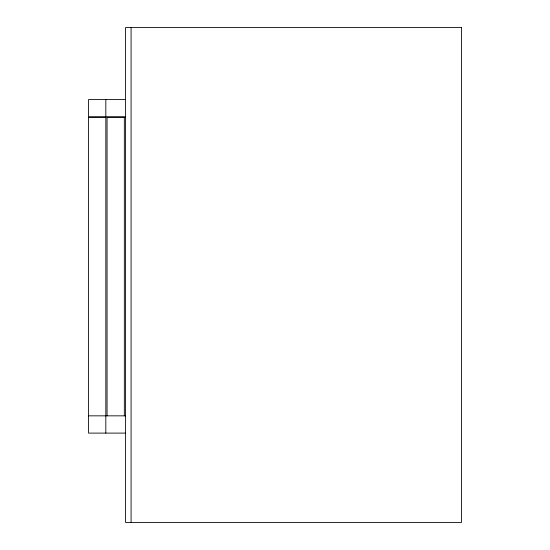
<?xml version="1.0" encoding="UTF-8"?>
<svg xmlns="http://www.w3.org/2000/svg" width="550" height="550" viewBox="0 0 550 550"><rect width="100%" height="100%" fill="white"/><g stroke="black" fill="none" stroke-linecap="round" stroke-linejoin="round"><path stroke-width="0.82" d="M125.558 99.557L88.557 99.557L88.557 116.827L125.558 116.827M88.557 415.841L125.558 415.841M125.558 433.104L88.557 433.104L88.557 117.287L105.827 117.287L105.827 433.104M131.086 27.5L131.086 522.5M124.334 415.841L124.334 117.287L107.064 117.287L107.064 415.841M105.827 99.557L105.827 116.827M461.443 27.5L125.593 27.5L125.593 522.5L461.443 522.5L461.443 27.5"/></g></svg>
